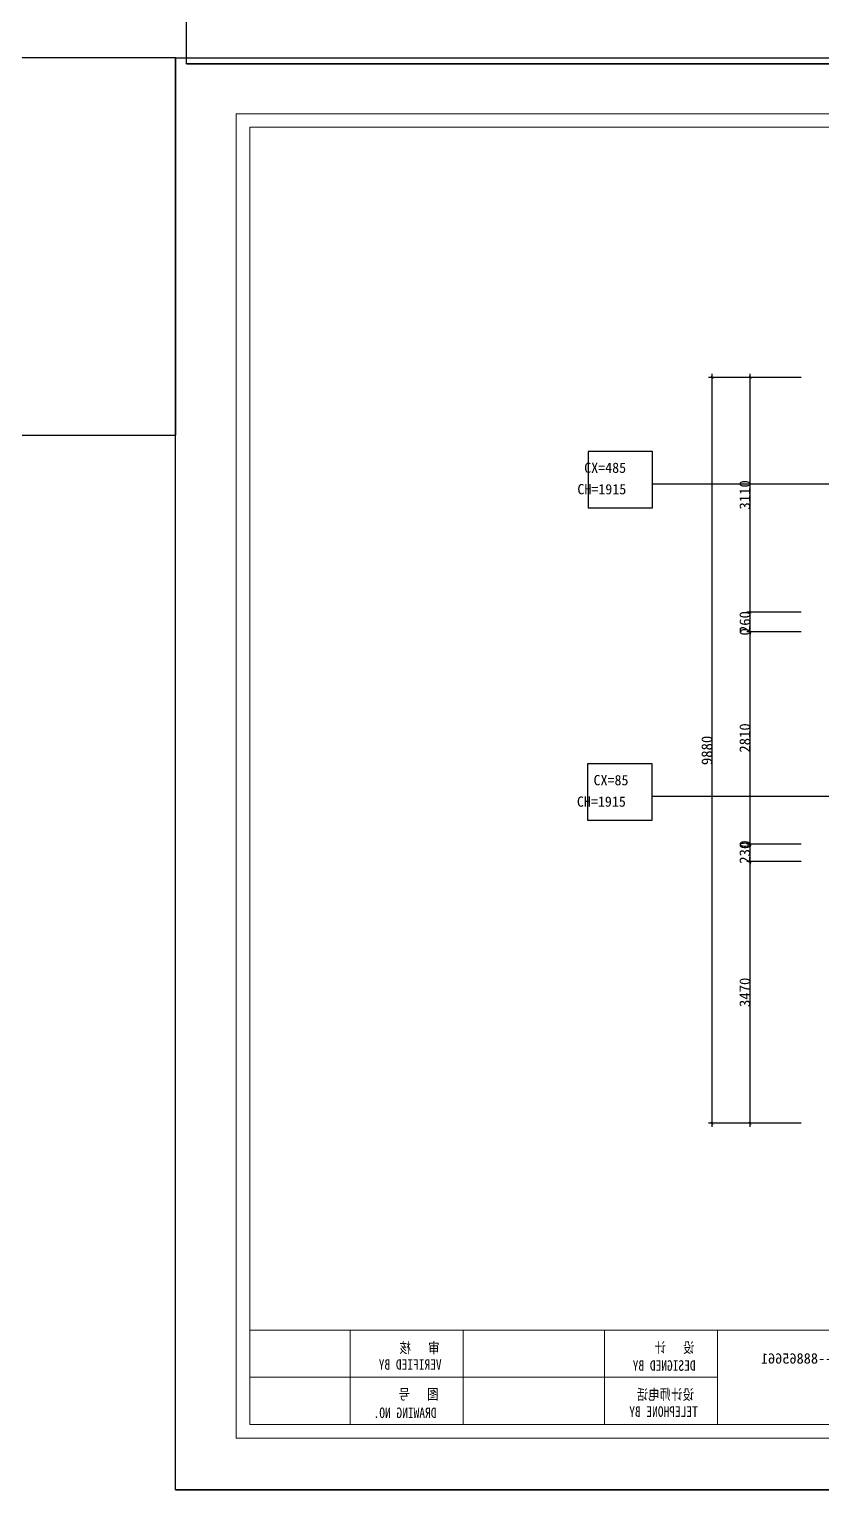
# Model space of a CAD drawing. Header units: inches. Extents: x 1174834 to 1369688, y -175882 to -108740.
# Drawn here: x 1204721 to 1215221, y -146600 to -127251 of the extents above; entities that cross this region are included whole.
import ezdxf

# ---------------------------------------------------------------- set-up
doc = ezdxf.new("R2010")
doc.units = ezdxf.units.IN
doc.header["$LTSCALE"] = 500
doc.header["$MEASUREMENT"] = 0
doc.layers.add('022外尺寸标注', color=4, linetype='Continuous', lineweight=0)
doc.layers.add('填充线', color=143, linetype='Continuous', lineweight=9)
for name, color, linetype in [('SH-尺寸标注', 32, 'Continuous'), ('WALL', 255, 'Continuous'), ('填充', 251, 'Continuous'), ('家具', 2, 'Continuous')]:
    doc.layers.add(name, color=color, linetype=linetype)
doc.styles.add('HZ', font='')
doc.styles.add('QHGM-宋体', font='', dxfattribs={"width": 0.8})
doc.styles.add('宋体', font='', dxfattribs={"height": 80})
doc.styles.add('样式_1', font='')
doc.styles.add('黑体', font='simhei.ttf', dxfattribs={"height": 80})
doc.styles.get('HZ').set_extended_font_data('仿宋_GB2312')
doc.styles.get('QHGM-宋体').set_extended_font_data('SimSun')
doc.styles.get('宋体').set_extended_font_data('NSimSun')
doc.styles.get('样式_1').set_extended_font_data('FangSong_GB2312')
doc.dimstyles.new('D_20_2.35', dxfattribs={"dimtxt": 142.857143, "dimasz": 35.714286, "dimexe": 47.619048, "dimexo": 0, "dimgap": 0, "dimtad": 1, "dimdec": 0, "dimzin": 1, "dimdsep": 46, "dimtxsty": 'Standard', "dimblk": 'ARCHTICK', "dimcen": 0.09, "dimdle": 47.619048, "dimclrd": 252, "dimclre": 252, "dimclrt": 134, "dimadec": 0, "dimazin": 0, "dimtfac": 1, "dimtdec": 4, "dimtix": 1, "dimtmove": 2, "dimatfit": 3, "dimfxl": 1, "dimtolj": 1, "dimtzin": 0, "dimarcsym": 0})

# ---------------------------------------------------------------- blocks, each defined once
blk = doc.blocks.new('_ArchTick')
at = {"color": 0, "linetype": 'ByBlock', "const_width": 0.15}
blk.add_lwpolyline([(-0.5, -0.5), (0.5, 0.5)], dxfattribs=at)
blk = doc.blocks.new('*D262')
at = {"layer": 'Defpoints', "color": 0, "linetype": 'Continuous', "transparency": 16777216}
for p in [(1214273, -138275), (1214949, -138275), (1214949, -141745)]:
    blk.add_point(p, dxfattribs=at)
at = {"layer": 'SH-尺寸标注', "color": 252, "linetype": 'Continuous', "lineweight": -2, "transparency": 16777216}
for p, q in [((1214949, -138275), (1214226, -138275)), ((1214273, -141793), (1214273, -138228)), ((1214949, -141745), (1214226, -141745))]:
    blk.add_line(p, q, dxfattribs=at)
at = {"layer": 'SH-尺寸标注', "color": 252, "linetype": 'Continuous', "lineweight": -2, "transparency": 16777216, "xscale": 35.71428581050463, "yscale": 35.71428581050463, "zscale": 35.71428581050463}
for p, rotation in [((1214273, -138275), 90), ((1214273, -141745), 270)]:
    blk.add_blockref('_ArchTick', p, dxfattribs=dict(at, rotation=rotation))
at = {"layer": 'SH-尺寸标注', "color": 134, "linetype": 'Continuous', "transparency": 16777216, "insert": (1214202, -140010), "char_height": 142.9, "attachment_point": 5, "rotation": 90}
blk.add_mtext('\\A1;3470', dxfattribs=at)
blk = doc.blocks.new('*D263')
at = {"layer": 'Defpoints', "color": 0, "linetype": 'Continuous', "transparency": 16777216}
for p in [(1214273, -138045), (1214949, -138045), (1214949, -138275)]:
    blk.add_point(p, dxfattribs=at)
at = {"layer": 'SH-尺寸标注', "color": 252, "linetype": 'Continuous', "lineweight": -2, "transparency": 16777216}
for p, q in [((1214949, -138045), (1214226, -138045)), ((1214273, -138045), (1214273, -138010)), ((1214273, -138275), (1214273, -138045)), ((1214949, -138275), (1214226, -138275)), ((1214273, -138275), (1214273, -138311))]:
    blk.add_line(p, q, dxfattribs=at)
at = {"layer": 'SH-尺寸标注', "color": 252, "linetype": 'Continuous', "lineweight": -2, "transparency": 16777216, "xscale": 35.71428581050463, "yscale": 35.71428581050463, "zscale": 35.71428581050463}
for p, rotation in [((1214273, -138045), 270), ((1214273, -138275), 90)]:
    blk.add_blockref('_ArchTick', p, dxfattribs=dict(at, rotation=rotation))
at = {"layer": 'SH-尺寸标注', "color": 134, "linetype": 'Continuous', "transparency": 16777216, "insert": (1214202, -138160), "char_height": 142.9, "attachment_point": 5, "rotation": 90}
blk.add_mtext('\\A1;230', dxfattribs=at)
blk = doc.blocks.new('*D264')
at = {"layer": 'Defpoints', "color": 0, "linetype": 'Continuous', "transparency": 16777216}
for p in [(1214273, -138045), (1214949, -138045), (1214949, -138045)]:
    blk.add_point(p, dxfattribs=at)
at = {"layer": 'SH-尺寸标注', "color": 252, "linetype": 'Continuous', "lineweight": -2, "transparency": 16777216}
for p, q in [((1214949, -138045), (1214226, -138045)), ((1214949, -138045), (1214226, -138045)), ((1214273, -138045), (1214273, -138010)), ((1214273, -138045), (1214273, -138081)), ((1214273, -138045), (1214273, -138045))]:
    blk.add_line(p, q, dxfattribs=at)
at = {"layer": 'SH-尺寸标注', "color": 252, "linetype": 'Continuous', "lineweight": -2, "transparency": 16777216, "xscale": 35.71428581050463, "yscale": 35.71428581050463, "zscale": 35.71428581050463}
for rotation in [90, 270]:
    blk.add_blockref('_ArchTick', (1214273, -138045), dxfattribs=dict(at, rotation=rotation))
at = {"layer": 'SH-尺寸标注', "color": 134, "linetype": 'Continuous', "transparency": 16777216, "insert": (1214202, -138045), "char_height": 142.9, "attachment_point": 5, "rotation": 90}
blk.add_mtext('\\A1;0', dxfattribs=at)
blk = doc.blocks.new('*D265')
at = {"layer": 'Defpoints', "color": 0, "linetype": 'Continuous', "transparency": 16777216}
for p in [(1214273, -135235), (1214949, -135235), (1214949, -138045)]:
    blk.add_point(p, dxfattribs=at)
at = {"layer": 'SH-尺寸标注', "color": 252, "linetype": 'Continuous', "lineweight": -2, "transparency": 16777216}
for p, q in [((1214949, -135235), (1214226, -135235)), ((1214273, -138093), (1214273, -135188)), ((1214949, -138045), (1214226, -138045))]:
    blk.add_line(p, q, dxfattribs=at)
at = {"layer": 'SH-尺寸标注', "color": 252, "linetype": 'Continuous', "lineweight": -2, "transparency": 16777216, "xscale": 35.71428581050463, "yscale": 35.71428581050463, "zscale": 35.71428581050463}
for p, rotation in [((1214273, -135235), 90), ((1214273, -138045), 270)]:
    blk.add_blockref('_ArchTick', p, dxfattribs=dict(at, rotation=rotation))
at = {"layer": 'SH-尺寸标注', "color": 134, "linetype": 'Continuous', "transparency": 16777216, "insert": (1214202, -136640), "char_height": 142.9, "attachment_point": 5, "rotation": 90}
blk.add_mtext('\\A1;2810', dxfattribs=at)
blk = doc.blocks.new('*D266')
at = {"layer": 'Defpoints', "color": 0, "linetype": 'Continuous', "transparency": 16777216}
for p in [(1214273, -135235), (1214949, -135235), (1214949, -135235)]:
    blk.add_point(p, dxfattribs=at)
at = {"layer": 'SH-尺寸标注', "color": 252, "linetype": 'Continuous', "lineweight": -2, "transparency": 16777216}
for p, q in [((1214949, -135235), (1214226, -135235)), ((1214949, -135235), (1214226, -135235)), ((1214273, -135235), (1214273, -135200)), ((1214273, -135235), (1214273, -135271)), ((1214273, -135235), (1214273, -135235))]:
    blk.add_line(p, q, dxfattribs=at)
at = {"layer": 'SH-尺寸标注', "color": 252, "linetype": 'Continuous', "lineweight": -2, "transparency": 16777216, "xscale": 35.71428581050463, "yscale": 35.71428581050463, "zscale": 35.71428581050463}
for rotation in [90, 270]:
    blk.add_blockref('_ArchTick', (1214273, -135235), dxfattribs=dict(at, rotation=rotation))
at = {"layer": 'SH-尺寸标注', "color": 134, "linetype": 'Continuous', "transparency": 16777216, "insert": (1214202, -135235), "char_height": 142.9, "attachment_point": 5, "rotation": 90}
blk.add_mtext('\\A1;0', dxfattribs=at)
blk = doc.blocks.new('*D267')
at = {"layer": 'Defpoints', "color": 0, "linetype": 'Continuous', "transparency": 16777216}
for p in [(1214273, -134975), (1214949, -134975), (1214949, -135235)]:
    blk.add_point(p, dxfattribs=at)
at = {"layer": 'SH-尺寸标注', "color": 252, "linetype": 'Continuous', "lineweight": -2, "transparency": 16777216}
for p, q in [((1214949, -134975), (1214226, -134975)), ((1214273, -134975), (1214273, -134940)), ((1214273, -135235), (1214273, -134975)), ((1214949, -135235), (1214226, -135235)), ((1214273, -135235), (1214273, -135271))]:
    blk.add_line(p, q, dxfattribs=at)
at = {"layer": 'SH-尺寸标注', "color": 252, "linetype": 'Continuous', "lineweight": -2, "transparency": 16777216, "xscale": 35.71428581050463, "yscale": 35.71428581050463, "zscale": 35.71428581050463}
for p, rotation in [((1214273, -134975), 270), ((1214273, -135235), 90)]:
    blk.add_blockref('_ArchTick', p, dxfattribs=dict(at, rotation=rotation))
at = {"layer": 'SH-尺寸标注', "color": 134, "linetype": 'Continuous', "transparency": 16777216, "insert": (1214202, -135105), "char_height": 142.9, "attachment_point": 5, "rotation": 90}
blk.add_mtext('\\A1;260', dxfattribs=at)
blk = doc.blocks.new('*D268')
at = {"layer": 'Defpoints', "color": 0, "linetype": 'Continuous', "transparency": 16777216}
for p in [(1214273, -131865), (1214949, -131865), (1214949, -134975)]:
    blk.add_point(p, dxfattribs=at)
at = {"layer": 'SH-尺寸标注', "color": 252, "linetype": 'Continuous', "lineweight": -2, "transparency": 16777216}
for p, q in [((1214949, -131865), (1214226, -131865)), ((1214273, -135023), (1214273, -131818)), ((1214949, -134975), (1214226, -134975))]:
    blk.add_line(p, q, dxfattribs=at)
at = {"layer": 'SH-尺寸标注', "color": 252, "linetype": 'Continuous', "lineweight": -2, "transparency": 16777216, "xscale": 35.71428581050463, "yscale": 35.71428581050463, "zscale": 35.71428581050463}
for p, rotation in [((1214273, -131865), 90), ((1214273, -134975), 270)]:
    blk.add_blockref('_ArchTick', p, dxfattribs=dict(at, rotation=rotation))
at = {"layer": 'SH-尺寸标注', "color": 134, "linetype": 'Continuous', "transparency": 16777216, "insert": (1214202, -133420), "char_height": 142.9, "attachment_point": 5, "rotation": 90}
blk.add_mtext('\\A1;3110', dxfattribs=at)
blk = doc.blocks.new('*D269')
at = {"layer": 'Defpoints', "color": 0, "linetype": 'Continuous', "transparency": 16777216}
for p in [(1213770, -131865), (1214949, -131865), (1214949, -141745)]:
    blk.add_point(p, dxfattribs=at)
at = {"layer": 'SH-尺寸标注', "color": 252, "linetype": 'Continuous', "lineweight": -2, "transparency": 16777216}
for p, q in [((1214949, -131865), (1213722, -131865)), ((1213770, -141793), (1213770, -131818)), ((1214949, -141745), (1213722, -141745))]:
    blk.add_line(p, q, dxfattribs=at)
at = {"layer": 'SH-尺寸标注', "color": 252, "linetype": 'Continuous', "lineweight": -2, "transparency": 16777216, "xscale": 35.71428581050463, "yscale": 35.71428581050463, "zscale": 35.71428581050463}
for p, rotation in [((1213770, -131865), 90), ((1213770, -141745), 270)]:
    blk.add_blockref('_ArchTick', p, dxfattribs=dict(at, rotation=rotation))
at = {"layer": 'SH-尺寸标注', "color": 134, "linetype": 'Continuous', "transparency": 16777216, "insert": (1213699, -136805), "char_height": 142.9, "attachment_point": 5, "rotation": 90}
blk.add_mtext('\\A1;9880', dxfattribs=at)
blk = doc.blocks.new('grhfgxghd')
at = {"layer": '填充'}
h = blk.add_hatch(color=256, dxfattribs=at)
edge = h.paths.add_edge_path()
edge.add_line((4603.04, -586.82), (4601.8, -586.82))
edge.add_line((4601.8, -586.82), (4606.01, -582.6))
edge.add_line((4606.01, -582.6), (4610.23, -586.82))
edge.add_line((4610.23, -586.82), (4609, -586.82))
edge.add_ellipse((4606.02, -587.69), major_axis=(3.1, 0), ratio=1, start_angle=16.2569, end_angle=163.6607)
edge = h.paths.add_edge_path()
edge.add_line((4617.71, -594.3), (4613.66, -598.36))
edge.add_line((4613.66, -598.36), (4613.66, -597.18))
edge.add_ellipse((4612.65, -594.25), major_axis=(3.1, 0), ratio=1, start_angle=-71.1175, end_angle=-0.0533)
edge.add_ellipse((4612.65, -594.25), major_axis=(-3.1, 0), ratio=1, start_angle=180.0264, end_angle=251.0906)
edge.add_line((4613.66, -591.31), (4613.66, -590.25))
edge.add_line((4613.66, -590.25), (4617.71, -594.3))
edge = h.paths.add_edge_path()
edge.add_ellipse((4599.6, -594.18), major_axis=(3.1, 0), ratio=1, start_angle=179.9724, end_angle=251.2533)
edge.add_line((4598.6, -597.12), (4598.6, -598.6))
edge.add_line((4598.6, -598.6), (4594.31, -594.3))
edge.add_line((4594.31, -594.3), (4598.6, -590.01))
edge.add_line((4598.6, -590.01), (4598.6, -591.24))
edge.add_ellipse((4599.6, -594.18), major_axis=(3.1, 0), ratio=1, start_angle=108.6746, end_angle=179.9555)
edge = h.paths.add_edge_path()
edge.add_line((4601.18, -601.17), (4603.01, -601.17))
edge.add_ellipse((4606.09, -600.8), major_axis=(3.1, 0), ratio=1, start_angle=186.7941, end_angle=353.0374)
edge.add_line((4609.17, -601.17), (4610.84, -601.17))
edge.add_line((4610.84, -601.17), (4606.01, -606))
edge.add_line((4606.01, -606), (4601.18, -601.17))
for p, q in [((4606.01, -582.6), (4601.8, -586.82)), ((4610.23, -586.82), (4606.01, -582.6)), ((4603.04, -586.82), (4601.8, -586.82)), ((4610.23, -586.82), (4609, -586.82)), ((4617.71, -594.3), (4613.66, -590.25)), ((4613.66, -590.25), (4613.66, -591.31)), ((4613.66, -598.36), (4617.71, -594.3)), ((4613.66, -597.18), (4613.66, -598.36)), ((4601.18, -601.17), (4606.01, -606)), ((4603.01, -601.17), (4601.18, -601.17)), ((4606.01, -606), (4610.84, -601.17)), ((4610.84, -601.17), (4609.17, -601.17))]:
    blk.add_line(p, q, dxfattribs=at)
for centre in [(4606.02, -587.69), (4599.6, -594.18), (4612.65, -594.25), (4606.09, -600.8)]:
    blk.add_ellipse(centre, major_axis=(-3.1, 0), ratio=1, start_param=3.141678, end_param=9.424863, dxfattribs=at)
at = {"layer": 'WALL', "color": 4}
for s, p in [('A', (4604.67, -589.87)), ('B', (4597.98, -596.43)), ('D', (4611.14, -596.34)), ('C', (4604.71, -602.81))]:
    blk.add_text(s, height=4.14, dxfattribs=at).set_placement(p)
blk = doc.blocks.new('gndghfggn')
at = {"layer": '022外尺寸标注'}
h = blk.add_hatch(color=143, dxfattribs=at)
h.dxf.hatch_style = 1
h.paths.add_polyline_path([(4708.14, -1030.86), (4707.46, -1030.86), (4707.46, -1031.54), (4708.14, -1031.54)], flags=17)
h.paths.add_polyline_path([(4708.93, -1030.86), (4708.25, -1030.86), (4708.25, -1031.54), (4708.93, -1031.54)], flags=17)
h.paths.add_polyline_path([(4708.93, -1032.34), (4708.93, -1031.66), (4708.25, -1031.66), (4708.25, -1032.34)], flags=17)
h.paths.add_polyline_path([(4708.14, -1031.66), (4707.46, -1031.66), (4707.46, -1032.34), (4708.14, -1032.34)], flags=17)
h.paths.add_polyline_path([(4710.39, -1028.73), (4708.02, -1028.73), (4707.62, -1028.77), (4707.04, -1028.94), (4706.7, -1029.1), (4706.37, -1029.31), (4706.02, -1029.61), (4705.8, -1029.84), (4705.54, -1030.22), (4705.33, -1030.65), (4705.17, -1031.15), (4705.12, -1031.56), (4705.12, -1034.73), (4705.63, -1034.73), (4705.63, -1031.71), (4705.66, -1031.4), (4705.7, -1031.18), (4705.76, -1030.99), (4705.85, -1030.73), (4706.05, -1030.36), (4706.27, -1030.1), (4706.51, -1029.86), (4706.75, -1029.68), (4706.93, -1029.57), (4707.07, -1029.49), (4707.22, -1029.44), (4707.43, -1029.37), (4707.64, -1029.3), (4707.9, -1029.25), (4710.39, -1029.25), (4710.39, -1034.74), (4710.9, -1034.74), (4710.9, -1026.02), (4711.04, -1026.09), (4711.14, -1026.15), (4711.24, -1026.23), (4711.29, -1026.29), (4711.34, -1026.33), (4711.42, -1026.44), (4711.51, -1026.59), (4711.56, -1026.72), (4711.58, -1026.77), (4711.61, -1026.83), (4711.62, -1026.91), (4711.64, -1027.02), (4711.66, -1027.11), (4711.66, -1034.74), (4712.18, -1034.74), (4712.18, -1027.13), (4712.16, -1026.9), (4712.1, -1026.66), (4711.98, -1026.37), (4711.84, -1026.12), (4711.62, -1025.87), (4711.38, -1025.68), (4711.25, -1025.62), (4710.9, -1025.48), (4710.9, -1023.79), (4707.06, -1023.79), (4707.06, -1024.27), (4707.14, -1024.6), (4707.32, -1024.97), (4707.55, -1025.23), (4707.8, -1025.43), (4708.08, -1025.58), (4708.35, -1025.69), (4708.74, -1025.79), (4709.09, -1025.84), (4709.57, -1025.9), (4710.02, -1025.93), (4710.39, -1025.93)])
h.paths.add_polyline_path([(4710.4, -1025.43), (4710.04, -1025.43), (4709.62, -1025.4), (4709.16, -1025.34), (4708.84, -1025.3), (4708.51, -1025.21), (4708.29, -1025.12), (4708.07, -1025.01), (4707.89, -1024.87), (4707.74, -1024.69), (4707.62, -1024.44), (4707.58, -1024.29), (4710.4, -1024.29)], flags=16)
h.paths.add_polyline_path([(4711.43, -1025, 0.456232), (4713.06, -1023.39, 0.456232)])
at = {"layer": '022外尺寸标注', "color": 143}
for points in [[(4710.9, -1026.02), (4711.04, -1026.09), (4711.14, -1026.15), (4711.24, -1026.23), (4711.29, -1026.29), (4711.34, -1026.33), (4711.42, -1026.44), (4711.51, -1026.59), (4711.56, -1026.72), (4711.58, -1026.77), (4711.61, -1026.83), (4711.62, -1026.91), (4711.64, -1027.02), (4711.66, -1027.11), (4711.66, -1034.74), (4712.18, -1034.74), (4712.18, -1027.13), (4712.16, -1026.9), (4712.1, -1026.66), (4711.98, -1026.37), (4711.84, -1026.12), (4711.62, -1025.87), (4711.38, -1025.68), (4711.25, -1025.62), (4710.9, -1025.48), (4710.9, -1023.79), (4707.06, -1023.79), (4707.06, -1024.27), (4707.14, -1024.6), (4707.32, -1024.97), (4707.55, -1025.23), (4707.8, -1025.43), (4708.08, -1025.58), (4708.35, -1025.69), (4708.74, -1025.79), (4709.09, -1025.84), (4709.57, -1025.9), (4710.02, -1025.93), (4710.39, -1025.93), (4710.39, -1028.73), (4708.02, -1028.73), (4707.62, -1028.77), (4707.04, -1028.94), (4706.7, -1029.1), (4706.37, -1029.31), (4706.02, -1029.61), (4705.8, -1029.84), (4705.54, -1030.22), (4705.33, -1030.65), (4705.17, -1031.15), (4705.12, -1031.56), (4705.12, -1034.73), (4705.63, -1034.73), (4705.63, -1031.71), (4705.66, -1031.4), (4705.7, -1031.18), (4705.76, -1030.99), (4705.85, -1030.73), (4706.05, -1030.36), (4706.27, -1030.1), (4706.51, -1029.86), (4706.75, -1029.68), (4706.93, -1029.57), (4707.07, -1029.49), (4707.22, -1029.44), (4707.43, -1029.37), (4707.64, -1029.3), (4707.9, -1029.25), (4710.39, -1029.25), (4710.39, -1034.74)], [(4710.39, -1034.74), (4710.9, -1034.74), (4710.9, -1026.02)]]:
    blk.add_lwpolyline(points, dxfattribs=at)
for points in [[(4710.4, -1025.43), (4710.4, -1024.29), (4707.58, -1024.29), (4707.62, -1024.44), (4707.74, -1024.69), (4707.89, -1024.87), (4708.07, -1025.01), (4708.29, -1025.12), (4708.51, -1025.21), (4708.84, -1025.3), (4709.16, -1025.34), (4709.62, -1025.4), (4710.04, -1025.43)], [(4707.46, -1031.54), (4708.14, -1031.54), (4708.14, -1030.86), (4707.46, -1030.86)], [(4707.46, -1032.34), (4708.14, -1032.34), (4708.14, -1031.66), (4707.46, -1031.66)], [(4708.25, -1031.54), (4708.93, -1031.54), (4708.93, -1030.86), (4708.25, -1030.86)], [(4708.25, -1032.34), (4708.93, -1032.34), (4708.93, -1031.66), (4708.25, -1031.66)]]:
    blk.add_lwpolyline(points, close=True, dxfattribs=at)
for centre, start, end in [((4712.95, -1024.9), 85.683, 183.7789), ((4711.55, -1023.49), 265.683, 3.7789)]:
    blk.add_arc(centre, 1.52, start, end, dxfattribs=at)
at = {"layer": '022外尺寸标注', "color": 143, "attachment_point": 1}
for s, width, insert, char_height, style in [('{\\f南宋书局体|b1|i0|c134|p2;\\T1.3;长颈鹿装饰}', 35.0689, (4713.92, -1026.39), 4, '宋体'), ('{\\f汉仪全唐诗简|b1|i0|c134|p18;\\T1.3;GIRAFFE DECOR}', 39.5744, (4714.68, -1032.6), 1.5, '样式_1')]:
    blk.add_mtext_dynamic_manual_height_columns(s, width=width, gutter_width=12.5, heights=[0], dxfattribs=dict(at, insert=insert, char_height=char_height, style=style))
blk = doc.blocks.new('JNNJ')
at = {"layer": 'WALL', "color": 8, "ltscale": 0.5}
for p, q in [((283797, -80914), (283797, -98160)), ((308185, -80914), (283797, -80914)), ((308185, -98160), (308185, -80914)), ((283797, -98160), (308185, -98160)), ((308185, -98160), (283797, -98160))]:
    blk.add_line(p, q, dxfattribs=at)
at = {"layer": '填充线'}
for p, q in [((284431, -81588), (307456, -81588)), ((284431, -97537), (284431, -81588)), ((307456, -81588), (307456, -97537)), ((284594, -81751), (284594, -97374)), ((307293, -81751), (284594, -81751)), ((307293, -97374), (307293, -81751)), ((307293, -96236), (284612, -96236)), ((301659, -96805), (307293, -96805)), ((284594, -97374), (307293, -97374)), ((284431, -97537), (307456, -97537))]:
    blk.add_line(p, q, dxfattribs=at)
blk = doc.blocks.new('HHYT')
at = {"layer": '填充线'}
for p, q in [((390529, -114619), (390529, -113481)), ((397952, -113481), (397952, -114619)), ((400946, -113481), (400946, -114619)), ((400946, -113481), (400946, -114619)), ((402306, -113481), (402306, -114619)), ((404011, -113481), (404011, -114619)), ((405371, -113481), (405371, -114619))]:
    blk.add_line(p, q, dxfattribs=at)
blk.add_blockref('JNNJ', (99287, -17246))
at = {"layer": '填充'}
for name, p, xscale, yscale, zscale in [('grhfgxghd', (170750, -86449), 46.45337964286096, 46.45337964286096, 46.45337964286096), ('gndghfggn', (117997, -54237), 58.06672455353011, 58.06672455353011, 58.06672455353011)]:
    blk.add_blockref(name, p, dxfattribs=dict(at, xscale=xscale, yscale=yscale, zscale=zscale))
at = {"layer": '填充线'}
for s, height, style, width, p in [('设   计', 126.5, 'QHGM-宋体', 0.8, (401222, -113756)), ('审   核', 126.5, 'QHGM-宋体', 0.8, (404294, -113759)), ('咨询热线：027--88865661 ', 126.47, '宋体', 1, (398443, -113886)), ('武汉市长颈鹿装饰设计工程有限责任公司', 166.55, 'QHGM-宋体', 0.8, (393701, -114005)), ('DESIGNED BY', 126.47, 'QHGM-宋体', 0.8, (401210, -113972)), ('VERIFIED BY', 126.47, 'QHGM-宋体', 0.8, (404269, -113959)), ('设计师电话', 126.5, 'QHGM-宋体', 0.8, (401228, -114321)), ('图   号', 126.5, 'QHGM-宋体', 0.8, (404305, -114317)), (' TELEPHONE BY', 126.47, 'QHGM-宋体', 0.8, (401114, -114527)), ('DRAWING NO.', 126.47, 'QHGM-宋体', 0.8, (404331, -114541))]:
    blk.add_text(s, height=height, dxfattribs=dict(at, style=style, width=width)).set_placement(p)
for s, height, style, p in [('地址：武汉市白沙洲大道白沙洲未来城4栋2楼', 102.81, '黑体', (393692, -114311)), ('网址: ', 126.5, '宋体', (398433, -114314))]:
    blk.add_text(s, height=height, dxfattribs=dict(at, style=style)).set_placement(p)
at = {"layer": '家具', "color": 8, "width": 1}
for s, p in [('图中所标尺寸施工方必须在现场度量，如有误差', (385532, -113923)), ('行，如有改动必须通知设计师。', (385541, -114399))]:
    blk.add_text(s, height=142.79, dxfattribs=at).set_placement(p)
at = {"layer": '家具', "color": 8}
blk.add_text('以现场尺寸为准！所有施工必须严格按照图纸进', height=142.79, dxfattribs=at).set_placement((385535, -114161))

msp = doc.modelspace()

# ---------------------------------------------------------------- linework, layer by layer
msp.add_lwpolyline([(1206661.2, -127629.4), (1201661.2, -127629.4), (1201661.2, -132629.4), (1206661.2, -132629.4)], close=True)
at = {"layer": 'SH-尺寸标注', "color": 252, "linetype": 'Continuous'}
for points in [[(1212977.5, -132845.7), (1212124.8, -132845.7), (1212124.8, -133590.6), (1212977.5, -133590.6)], [(1212971.8, -136984.3), (1212119.1, -136984.3), (1212119.1, -137729.2), (1212971.8, -137729.2)]]:
    msp.add_lwpolyline(points, close=True, dxfattribs=at)

# ---------------------------------------------------------------- block references
at = {"xscale": -1.1, "yscale": 1.1, "zscale": 1.1}
for p in [(1655024.9, -764), (1654880.1, -19653.9)]:
    msp.add_blockref('HHYT', p, dxfattribs=at)

# ---------------------------------------------------------------- texts
at = {"layer": 'SH-尺寸标注', "color": 252, "linetype": 'Continuous', "style": 'HZ'}
for s, p in [('CX=485', (1212073.5, -133128.1)), ('CH=1915', (1211982.9, -133412.1)), ('CX=85', (1212197.4, -137266.7)), ('CH=1915', (1211977.2, -137550.7))]:
    msp.add_text(s, height=136, dxfattribs=at).set_placement(p)

# ---------------------------------------------------------------- dimensions: what is measured, and where the dimension line sits
at = {"layer": 'SH-尺寸标注', "color": 252, "linetype": 'Continuous'}
dim = msp.add_aligned_dim(p1=(1214948.6, -141745.3), p2=(1214948.6, -131865.3), distance=1178.6, dimstyle='D_20_2.35', dxfattribs=at)
dim.commit()
dim.dimension.update_dxf_attribs({"geometry": '*D269', "text_midpoint": (1213698.6, -136805.3)})
for base, p1, p2, picture, middle in [((1214273.5, -131865.3), (1214948.6, -134975.3), (1214948.6, -131865.3), '*D268', (1214202, -133420.3)), ((1214273.5, -134975.3), (1214948.6, -135235.3), (1214948.6, -134975.3), '*D267', (1214202, -135105.3)), ((1214273.4504647, -135235.325244), (1214948.6308275, -135235.325244), (1214948.6308275, -135235.325244), '*D266', (1214202.0218931, -135235.325244)), ((1214273.5, -135235.3), (1214948.6, -138045.3), (1214948.6, -135235.3), '*D265', (1214202, -136640.3)), ((1214273.4504647, -138045.325244), (1214948.6308275, -138045.325244), (1214948.6308275, -138045.325244), '*D264', (1214202.0218931, -138045.325244)), ((1214273.5, -138045.3), (1214948.6, -138275.3), (1214948.6, -138045.3), '*D263', (1214202, -138160.3)), ((1214273.5, -138275.3), (1214948.6, -141745.3), (1214948.6, -138275.3), '*D262', (1214202, -140010.3))]:
    dim = msp.add_linear_dim(base=base, p1=p1, p2=p2, angle=270, dimstyle='D_20_2.35', dxfattribs=at)
    dim.commit()
    dim.dimension.update_dxf_attribs({"geometry": picture, "text_midpoint": middle})

# ---------------------------------------------------------------- leaders
for points in [[(1216121.6, -133278.2), (1212977.5, -133278.2)], [(1215653.9, -137416.7), (1212971.8, -137416.7)]]:
    msp.add_leader(points, dimstyle='D_20_2.35', dxfattribs=at)

doc.saveas('drawing.dxf')
